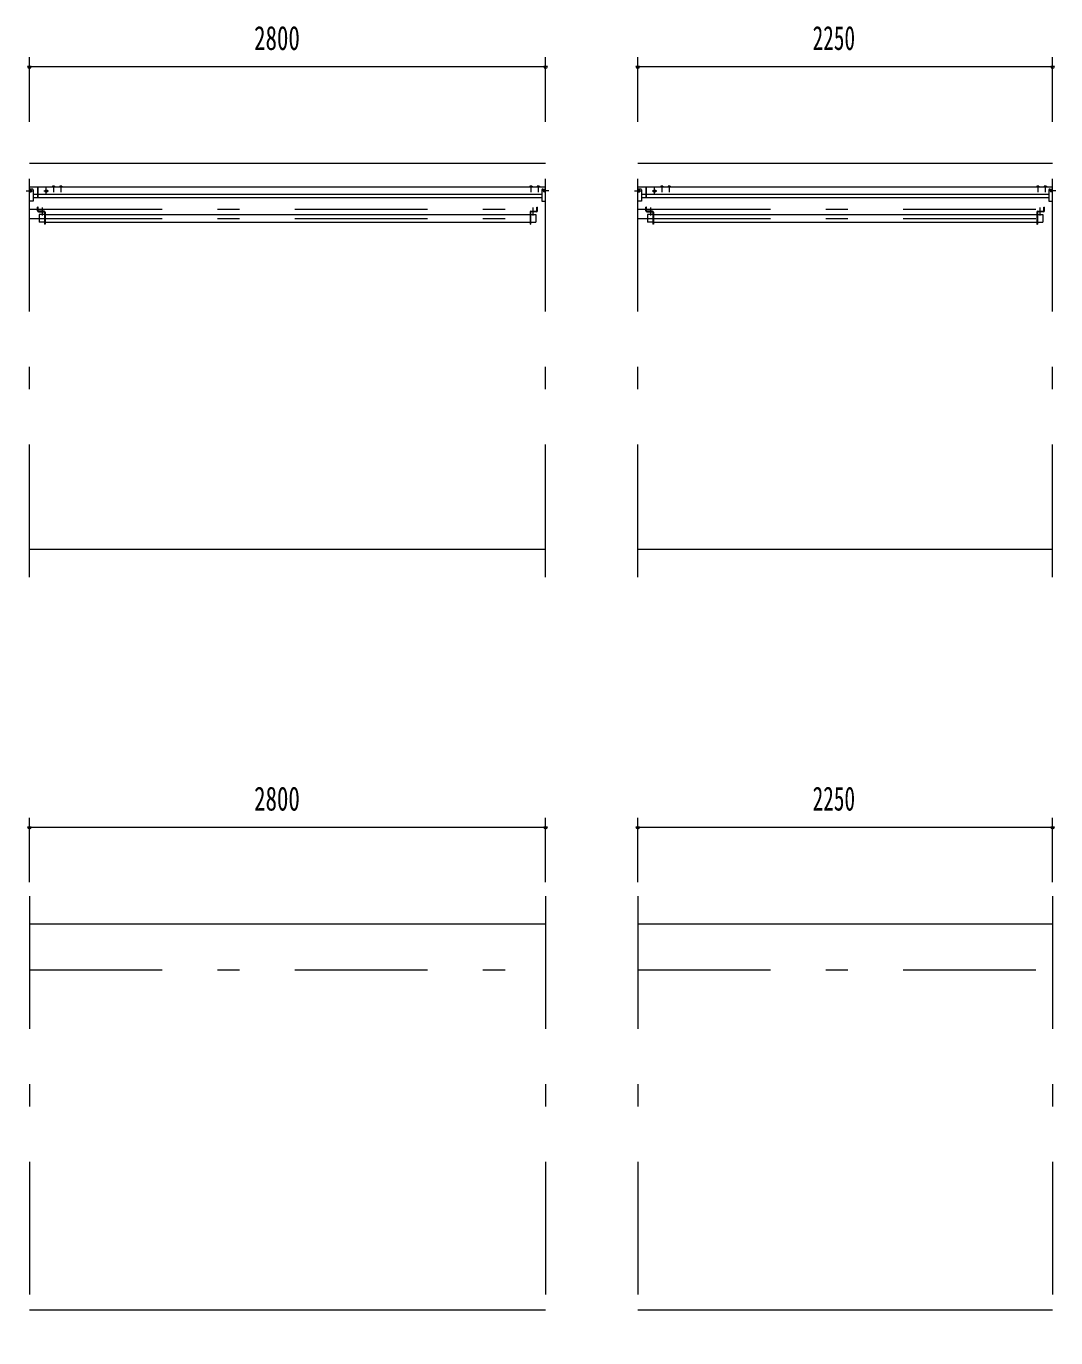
# Model space of a CAD drawing. Units: millimetres, scale not verified. Extents: x -26655 to 26659, y -10500 to 10500.
# Drawn here: x -15185 to -9600, y -7705 to -592 of the extents above; entities that cross this region are included whole.
import ezdxf
from ezdxf.enums import TextEntityAlignment as Align

# ---------------------------------------------------------------- set-up
doc = ezdxf.new("R2010")
doc.units = ezdxf.units.MM
doc.header["$LTSCALE"] = 60
doc.linetypes.add('USER3', pattern=[24, 12, -5, 2, -5])
for name, color, linetype, lineweight in [('0-2_1-05BOLD', 7, 'Continuous', 18), ('0-3_1-25CENTER', 3, 'USER3', 18), ('0-5_1-55DIM', 3, 'Continuous', 18)]:
    doc.layers.add(name, color=color, linetype=linetype, lineweight=lineweight)
doc.styles.add('ＭＳ ゴシック', font='')
doc.styles.get('ＭＳ ゴシック').set_extended_font_data('MS Gothic')

msp = doc.modelspace()

# ---------------------------------------------------------------- linework, layer by layer
at = {"layer": '0-2_1-05BOLD'}
for p, q in [((-15167.84, -1335.33), (-12367.84, -1335.33)), ((-11867.84, -1335.33), (-9617.84, -1335.33)), ((-15152.84, -1475.28), (-15167.84, -1475.28)), ((-15167.84, -1480), (-15162.84, -1482.89)), ((-15167.84, -1491.55), (-15162.84, -1488.67)), ((-12367.84, -1465.78), (-15163.56, -1465.78)), ((-15159.34, -1481.78), (-15163.04, -1481.78)), ((-15163.04, -1489.78), (-15159.34, -1489.78)), ((-15162.84, -1488.67), (-15162.84, -1482.89)), ((-15147.84, -1480.28), (-15147.84, -1540.78)), ((-15122.84, -1465.78), (-15122.84, -1523.38)), ((-15122.84, -1467.38), (-15121.84, -1467.38)), ((-15121.84, -1523.38), (-15121.84, -1465.78)), ((-15081.84, -1482.89), (-15076.84, -1480)), ((-15081.84, -1488.67), (-15081.84, -1482.89)), ((-15076.84, -1480), (-15071.84, -1482.89)), ((-15043.59, -1464.18), (-15043.59, -1465.78)), ((-15031.09, -1464.18), (-15043.59, -1464.18)), ((-15040.22, -1460.68), (-15040.22, -1464.18)), ((-15034.45, -1460.68), (-15034.45, -1464.18)), ((-15032.44, -1460.18), (-15031.57, -1460.68)), ((-15031.57, -1460.68), (-15031.57, -1464.18)), ((-15031.09, -1464.18), (-15031.09, -1465.78)), ((-14991.09, -1464.18), (-15003.59, -1464.18)), ((-15003.59, -1464.18), (-15003.59, -1465.78)), ((-15000.23, -1460.68), (-15000.23, -1464.18)), ((-14994.45, -1460.68), (-14994.45, -1464.18)), ((-14992.44, -1460.18), (-14991.56, -1460.68)), ((-14991.56, -1460.68), (-14991.56, -1464.18)), ((-14991.09, -1464.18), (-14991.09, -1465.78)), ((-12452.24, -1460.18), (-12453.11, -1460.68)), ((-12453.11, -1460.68), (-12453.11, -1464.18)), ((-12442.44, -1460.18), (-12452.24, -1460.18)), ((-12450.23, -1460.68), (-12450.23, -1464.18)), ((-12444.45, -1460.68), (-12444.45, -1464.18)), ((-12441.09, -1464.18), (-12441.09, -1465.78)), ((-12412.24, -1460.18), (-12413.11, -1460.68)), ((-12413.11, -1460.68), (-12413.11, -1464.18)), ((-12402.44, -1460.18), (-12412.24, -1460.18)), ((-12410.23, -1460.68), (-12410.23, -1464.18)), ((-12404.45, -1460.68), (-12404.45, -1464.18)), ((-12401.09, -1464.18), (-12401.09, -1465.78)), ((-12382.84, -1475.28), (-12367.84, -1475.28)), ((-12376.34, -1481.78), (-12372.64, -1481.78)), ((-12372.64, -1489.78), (-12376.34, -1489.78)), ((-12367.84, -1480), (-12372.84, -1482.89)), ((-11852.84, -1475.28), (-11867.84, -1475.28)), ((-11867.84, -1480), (-11862.84, -1482.89)), ((-11867.84, -1491.55), (-11862.84, -1488.67)), ((-9617.84, -1465.78), (-11863.56, -1465.78)), ((-11859.34, -1481.78), (-11863.04, -1481.78)), ((-11863.04, -1489.78), (-11859.34, -1489.78)), ((-11862.84, -1488.67), (-11862.84, -1482.89)), ((-11847.84, -1480.28), (-11847.84, -1540.78)), ((-11822.84, -1465.78), (-11822.84, -1523.38)), ((-11822.84, -1467.38), (-11821.84, -1467.38)), ((-11821.84, -1523.38), (-11821.84, -1465.78)), ((-11781.84, -1482.89), (-11776.84, -1480)), ((-11781.84, -1488.67), (-11781.84, -1482.89)), ((-11776.84, -1480), (-11771.84, -1482.89)), ((-11743.59, -1464.18), (-11743.59, -1465.78)), ((-11731.09, -1464.18), (-11743.59, -1464.18)), ((-11740.23, -1460.68), (-11740.23, -1464.18)), ((-11734.45, -1460.68), (-11734.45, -1464.18)), ((-11732.44, -1460.18), (-11731.57, -1460.68)), ((-11731.57, -1460.68), (-11731.57, -1464.18)), ((-11731.09, -1464.18), (-11731.09, -1465.78)), ((-11703.59, -1464.18), (-11703.59, -1465.78)), ((-11691.09, -1464.18), (-11703.59, -1464.18)), ((-11700.23, -1460.68), (-11700.23, -1464.18)), ((-11694.45, -1460.68), (-11694.45, -1464.18)), ((-11692.44, -1460.18), (-11691.57, -1460.68)), ((-11691.57, -1460.68), (-11691.57, -1464.18)), ((-11691.09, -1464.18), (-11691.09, -1465.78)), ((-9702.24, -1460.18), (-9703.11, -1460.68)), ((-9703.11, -1460.68), (-9703.11, -1464.18)), ((-9692.44, -1460.18), (-9702.24, -1460.18)), ((-9700.23, -1460.68), (-9700.23, -1464.18)), ((-9694.45, -1460.68), (-9694.45, -1464.18)), ((-9691.09, -1464.18), (-9691.09, -1465.78)), ((-9662.24, -1460.18), (-9663.11, -1460.68)), ((-9663.11, -1460.68), (-9663.11, -1464.18)), ((-9652.44, -1460.18), (-9662.24, -1460.18)), ((-9660.23, -1460.68), (-9660.23, -1464.18)), ((-9654.45, -1460.68), (-9654.45, -1464.18)), ((-9651.09, -1464.18), (-9651.09, -1465.78)), ((-9632.84, -1475.28), (-9617.84, -1475.28)), ((-9626.34, -1481.78), (-9622.64, -1481.78)), ((-9622.64, -1489.78), (-9626.34, -1489.78)), ((-9617.84, -1480), (-9622.84, -1482.89)), ((-15147.84, -1540.78), (-15167.84, -1540.78)), ((-12387.84, -1505.78), (-15147.84, -1505.78)), ((-12387.84, -1523.38), (-15147.84, -1523.38)), ((-15121.84, -1502.38), (-15122.84, -1502.38)), ((-11847.84, -1540.78), (-11867.84, -1540.78)), ((-9637.84, -1505.78), (-11847.84, -1505.78)), ((-9637.84, -1523.38), (-11847.84, -1523.38)), ((-11821.84, -1502.38), (-11822.84, -1502.38)), ((-15123.29, -1593.33), (-15123.29, -1573.33)), ((-15088.49, -1595.33), (-15118.09, -1595.33)), ((-15118.09, -1598.53), (-15088.49, -1598.53)), ((-15086.49, -1600.53), (-15086.49, -1666.33)), ((-15083.29, -1613.13), (-12452.39, -1613.13)), ((-12452.39, -1600.53), (-12452.39, -1666.33)), ((-12449.19, -1600.53), (-12449.19, -1666.33)), ((-12449.19, -1613.13), (-12420.34, -1613.13)), ((-12447.19, -1595.33), (-12417.59, -1595.33)), ((-12417.59, -1598.53), (-12447.19, -1598.53)), ((-12420.34, -1613.13), (-12420.34, -1655.83)), ((-12412.39, -1593.33), (-12412.39, -1573.33)), ((-11823.29, -1593.33), (-11823.29, -1573.33)), ((-11788.49, -1595.33), (-11818.09, -1595.33)), ((-11818.09, -1598.53), (-11788.49, -1598.53)), ((-11815.34, -1613.13), (-11815.34, -1655.83)), ((-11786.49, -1613.13), (-11815.34, -1613.13)), ((-11786.49, -1600.53), (-11786.49, -1666.33)), ((-11783.29, -1600.53), (-11783.29, -1666.33)), ((-11783.29, -1613.13), (-9702.39, -1613.13)), ((-9702.39, -1600.53), (-9702.39, -1666.33)), ((-9699.19, -1600.53), (-9699.19, -1666.33)), ((-9697.19, -1595.33), (-9667.59, -1595.33)), ((-9667.59, -1598.53), (-9697.19, -1598.53)), ((-9662.39, -1593.33), (-9662.39, -1573.33)), ((-15086.49, -1655.83), (-15115.34, -1655.83)), ((-15083.29, -1655.83), (-12452.39, -1655.83)), ((-12452.39, -1666.33), (-12449.19, -1666.33)), ((-12449.19, -1655.83), (-12420.34, -1655.83)), ((-11786.49, -1655.83), (-11815.34, -1655.83)), ((-11783.29, -1666.33), (-11786.49, -1666.33)), ((-11783.29, -1655.83), (-9702.39, -1655.83)), ((-9702.39, -1666.33), (-9699.19, -1666.33)), ((-9699.19, -1655.83), (-9670.34, -1655.83)), ((-12367.84, -3430.33), (-15167.84, -3430.33)), ((-9617.84, -3430.33), (-11867.84, -3430.33)), ((-15167.84, -5460.33), (-12367.84, -5460.33)), ((-11867.84, -5460.33), (-9617.84, -5460.33)), ((-12367.84, -7555.33), (-15167.84, -7555.33)), ((-9617.84, -7555.33), (-11867.84, -7555.33))]:
    msp.add_line(p, q, dxfattribs=at)
for points in [[(-15081.84, -1488.67), (-15076.84, -1491.55), (-15071.84, -1488.67), (-15071.84, -1482.89)], [(-15032.44, -1460.18), (-15042.24, -1460.18), (-15043.11, -1460.68), (-15043.11, -1464.18)], [(-14992.44, -1460.18), (-15002.24, -1460.18), (-15003.11, -1460.68), (-15003.11, -1464.18)], [(-12441.09, -1464.18), (-12453.59, -1464.18), (-12453.59, -1465.78)], [(-12442.44, -1460.18), (-12441.56, -1460.68), (-12441.56, -1464.18)], [(-12401.09, -1464.18), (-12413.59, -1464.18), (-12413.59, -1465.78)], [(-12402.44, -1460.18), (-12401.56, -1460.68), (-12401.56, -1464.18)], [(-12387.84, -1480.28), (-12387.84, -1540.78), (-12367.84, -1540.78)], [(-12367.84, -1491.55), (-12372.84, -1488.67), (-12372.84, -1482.89)], [(-11781.84, -1488.67), (-11776.84, -1491.55), (-11771.84, -1488.67), (-11771.84, -1482.89)], [(-11732.44, -1460.18), (-11742.24, -1460.18), (-11743.11, -1460.68), (-11743.11, -1464.18)], [(-11692.44, -1460.18), (-11702.24, -1460.18), (-11703.11, -1460.68), (-11703.11, -1464.18)], [(-9691.09, -1464.18), (-9703.59, -1464.18), (-9703.59, -1465.78)], [(-9692.44, -1460.18), (-9691.57, -1460.68), (-9691.57, -1464.18)], [(-9651.09, -1464.18), (-9663.59, -1464.18), (-9663.59, -1465.78)], [(-9652.44, -1460.18), (-9651.56, -1460.68), (-9651.56, -1464.18)], [(-9637.84, -1480.28), (-9637.84, -1540.78), (-9617.84, -1540.78)], [(-9617.84, -1491.55), (-9622.84, -1488.67), (-9622.84, -1482.89)], [(-15120.09, -1593.33), (-15120.09, -1573.33), (-15123.29, -1573.33)], [(-15086.49, -1613.13), (-15115.34, -1613.13), (-15115.34, -1655.83)], [(-15083.29, -1600.53), (-15083.29, -1666.33), (-15086.49, -1666.33)], [(-12415.59, -1593.33), (-12415.59, -1573.33), (-12412.39, -1573.33)], [(-11820.09, -1593.33), (-11820.09, -1573.33), (-11823.29, -1573.33)], [(-9699.19, -1613.13), (-9670.34, -1613.13), (-9670.34, -1655.83)], [(-9665.59, -1593.33), (-9665.59, -1573.33), (-9662.39, -1573.33)]]:
    msp.add_lwpolyline(points, dxfattribs=at)
for centre, radius in [((-15076.84, -1485.78), 6.25), ((-15076.84, -1485.78), 4.9), ((-11776.84, -1485.78), 6.25), ((-11776.84, -1485.78), 4.9)]:
    msp.add_circle(centre, radius, dxfattribs=at)
for centre, radius, start, end in [((-15167.84, -1485.78), 6.25, 270, 90), ((-15167.84, -1485.78), 4.9, 270, 90), ((-15159.34, -1485.78), 4, 270, 90), ((-15152.84, -1480.28), 5, 0, 90), ((-15041.67, -1462.49), 2.32, 51.45377, 90), ((-15037.34, -1468.69), 8.51, 70.16867, 109.82912), ((-15033.01, -1462.5), 2.32, 90, 128.53143), ((-15001.67, -1462.49), 2.32, 51.45377, 90), ((-14997.34, -1468.69), 8.51, 70.16867, 109.82912), ((-14993.01, -1462.5), 2.32, 90, 128.53143), ((-12451.67, -1462.49), 2.32, 51.45377, 90), ((-12447.34, -1468.69), 8.51, 70.16867, 109.82912), ((-12443.01, -1462.5), 2.32, 90, 128.53143), ((-12411.67, -1462.49), 2.32, 51.45377, 90), ((-12407.34, -1468.69), 8.51, 70.16867, 109.82912), ((-12403.01, -1462.5), 2.32, 90, 128.53143), ((-12382.84, -1480.28), 5, 90, 180), ((-12376.34, -1485.78), 4, 90, 270), ((-12367.84, -1485.78), 6.25, 90, 270), ((-12367.84, -1485.78), 4.9, 90, 270), ((-11867.84, -1485.78), 6.25, 270, 90), ((-11867.84, -1485.78), 4.9, 270, 90), ((-11859.34, -1485.78), 4, 270, 90), ((-11852.84, -1480.28), 5, 0, 90), ((-11741.67, -1462.49), 2.32, 51.45377, 90), ((-11737.34, -1468.69), 8.51, 70.16867, 109.82912), ((-11733.01, -1462.5), 2.32, 90, 128.53143), ((-11701.67, -1462.49), 2.32, 51.45377, 90), ((-11697.34, -1468.69), 8.51, 70.16867, 109.82912), ((-11693.01, -1462.5), 2.32, 90, 128.53143), ((-9701.67, -1462.49), 2.32, 51.45377, 90), ((-9697.34, -1468.69), 8.51, 70.16867, 109.82912), ((-9693.01, -1462.5), 2.32, 90, 128.53143), ((-9661.67, -1462.49), 2.32, 51.45377, 90), ((-9657.34, -1468.69), 8.51, 70.16867, 109.82912), ((-9653.01, -1462.5), 2.32, 90, 128.53143), ((-9632.84, -1480.28), 5, 90, 180), ((-9626.34, -1485.78), 4, 90, 270), ((-9617.84, -1485.78), 6.25, 90, 270), ((-9617.84, -1485.78), 4.9, 90, 270), ((-15118.09, -1593.33), 5.2, 180, 270), ((-15118.09, -1593.33), 2, 180, 270), ((-15088.49, -1600.53), 5.2, 0, 90), ((-15088.49, -1600.53), 2, 0, 90), ((-12447.19, -1600.53), 5.2, 90, 180), ((-12447.19, -1600.53), 2, 90, 180), ((-12417.59, -1593.33), 2, 270, 0), ((-12417.59, -1593.33), 5.2, 270, 0), ((-11818.09, -1593.33), 5.2, 180, 270), ((-11818.09, -1593.33), 2, 180, 270), ((-11788.49, -1600.53), 5.2, 0, 90), ((-11788.49, -1600.53), 2, 0, 90), ((-9697.19, -1600.53), 5.2, 90, 180), ((-9697.19, -1600.53), 2, 90, 180), ((-9667.59, -1593.33), 2, 270, 0), ((-9667.59, -1593.33), 5.2, 270, 0)]:
    msp.add_arc(centre, radius, start, end, dxfattribs=at)
at = {"layer": '0-3_1-25CENTER'}
for p, q in [((-15167.84, -3580.33), (-15167.84, -1185.33)), ((-12367.84, -3580.33), (-12367.84, -1185.33)), ((-11867.84, -3580.33), (-11867.84, -1185.33)), ((-9617.84, -3580.33), (-9617.84, -1185.33)), ((-15185.34, -1485.78), (-15150.34, -1485.78)), ((-15089.34, -1485.78), (-15064.34, -1485.78)), ((-15076.84, -1505.78), (-15076.84, -1465.78)), ((-15037.34, -1457.76), (-15037.34, -1492.64)), ((-14997.34, -1457.76), (-14997.34, -1492.64)), ((-12447.34, -1457.76), (-12447.34, -1492.64)), ((-12407.34, -1457.76), (-12407.34, -1492.64)), ((-12350.34, -1485.78), (-12385.34, -1485.78)), ((-11885.34, -1485.78), (-11850.34, -1485.78)), ((-11789.34, -1485.78), (-11764.34, -1485.78)), ((-11776.84, -1505.78), (-11776.84, -1465.78)), ((-11737.34, -1457.76), (-11737.34, -1492.64)), ((-11697.34, -1457.76), (-11697.34, -1492.64)), ((-9697.34, -1457.76), (-9697.34, -1492.64)), ((-9657.34, -1457.76), (-9657.34, -1492.64)), ((-9600.34, -1485.78), (-9635.34, -1485.78)), ((-15167.84, -1585.33), (-12367.84, -1585.33)), ((-15167.84, -1634.48), (-12367.84, -1634.48)), ((-15098.29, -1576.33), (-15098.29, -1618.13)), ((-12437.39, -1576.33), (-12437.39, -1618.13)), ((-11867.84, -1585.33), (-9617.84, -1585.33)), ((-11867.84, -1634.48), (-9617.84, -1634.48)), ((-11798.29, -1576.33), (-11798.29, -1618.13)), ((-9687.39, -1576.33), (-9687.39, -1618.13)), ((-15167.84, -5310.33), (-15167.84, -7705.33)), ((-12367.84, -5310.33), (-12367.84, -7705.33)), ((-11867.84, -5310.33), (-11867.84, -7705.33)), ((-9617.84, -5310.33), (-9617.84, -7705.33)), ((-15167.84, -5710.33), (-12367.84, -5710.33)), ((-11867.84, -5710.33), (-9617.84, -5710.33))]:
    msp.add_line(p, q, dxfattribs=at)
at = {"layer": '0-5_1-55DIM'}
for p, q in [((-15167.84, -1110.33), (-15167.84, -760.33)), ((-12367.84, -1110.33), (-12367.84, -760.33)), ((-11867.84, -1110.33), (-11867.84, -760.33)), ((-9617.84, -1110.33), (-9617.84, -760.33)), ((-15157.84, -810.33), (-15177.84, -810.33)), ((-15167.84, -810.33), (-12367.84, -810.33)), ((-12357.84, -810.33), (-12377.84, -810.33)), ((-11857.84, -810.33), (-11877.84, -810.33)), ((-11867.84, -810.33), (-9617.84, -810.33)), ((-9607.84, -810.33), (-9627.84, -810.33)), ((-15167.84, -5235.33), (-15167.84, -4885.33)), ((-12367.84, -5235.33), (-12367.84, -4885.33)), ((-11867.84, -5235.33), (-11867.84, -4885.33)), ((-9617.84, -5235.33), (-9617.84, -4885.33)), ((-15157.84, -4935.33), (-15177.84, -4935.33)), ((-15167.84, -4935.33), (-12367.84, -4935.33)), ((-12357.84, -4935.33), (-12377.84, -4935.33)), ((-11857.84, -4935.33), (-11877.84, -4935.33)), ((-11867.84, -4935.33), (-9617.84, -4935.33)), ((-9607.84, -4935.33), (-9627.84, -4935.33))]:
    msp.add_line(p, q, dxfattribs=at)
for centre in [(-15167.84, -810.33), (-12367.84, -810.33), (-11867.84, -810.33), (-9617.84, -810.33), (-15167.84, -4935.33), (-12367.84, -4935.33), (-11867.84, -4935.33), (-9617.84, -4935.33)]:
    msp.add_arc(centre, 10, 180, 0, dxfattribs=at)

# ---------------------------------------------------------------- texts
at = {"layer": '0-5_1-55DIM', "color": 7, "style": 'ＭＳ ゴシック'}
for s, width, p in [('2800', 0.7, (-13949.11, -760.33)), ('2250', 0.65, (-10919.52, -760.33)), ('2800', 0.7, (-13949.11, -4885.33)), ('2250', 0.65, (-10919.52, -4885.33))]:
    msp.add_text(s, height=130.2, dxfattribs=dict(at, width=width)).set_placement(p, align=Align.BOTTOM_LEFT)

doc.saveas('drawing.dxf')
